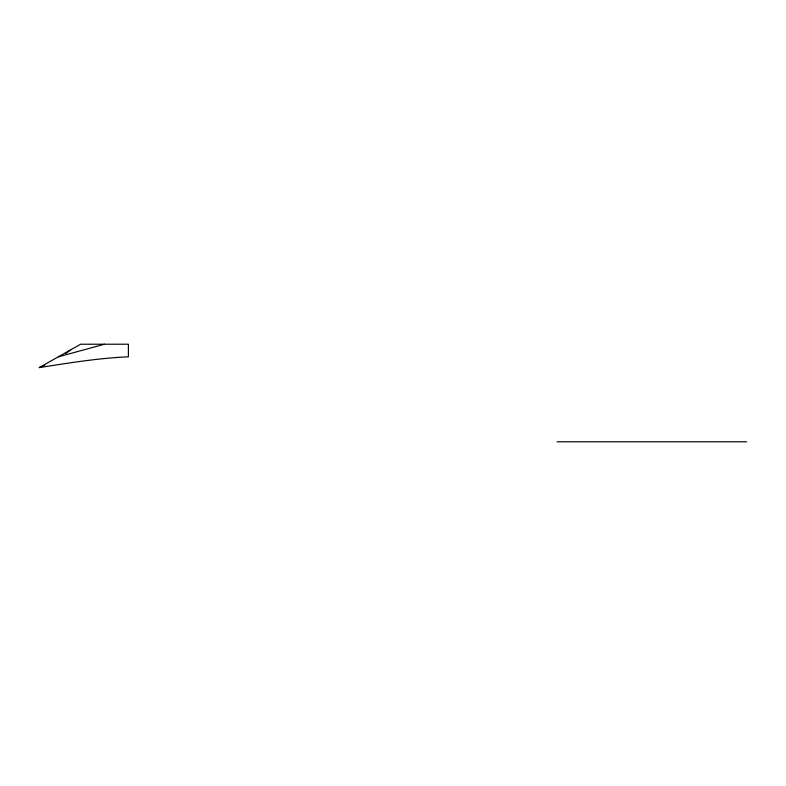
<?xml version="1.0" encoding="UTF-8"?>
<svg xmlns="http://www.w3.org/2000/svg" width="786" height="786" viewBox="0 0 786 786"><rect width="100%" height="100%" fill="white"/><g stroke="black" fill="none" stroke-linecap="round" stroke-linejoin="round"><path stroke-width="1.18" d="M65.857 353.504L66.643 352.904M67.439 352.295L70.632 349.858M39.3 367.583L80.594 344.219L128.393 344.219L128.393 356.834C98.535 358.062 68.824 363.024 39.3 367.583L44.831 365.166M58.292 356.834L104.499 344.219M557.068 441.781L746.7 441.781"/></g></svg>
